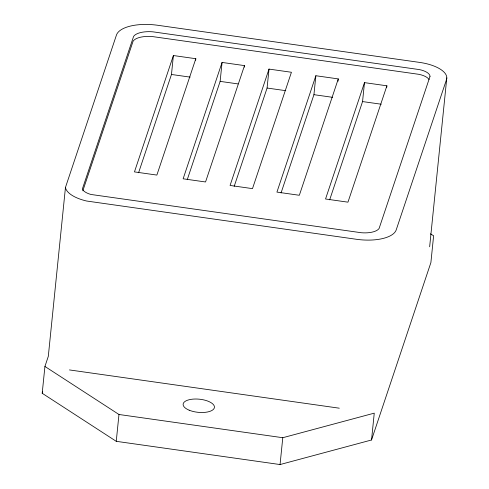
<?xml version="1.0" encoding="UTF-8"?>
<svg xmlns="http://www.w3.org/2000/svg" width="489" height="489" viewBox="0 0 489 489"><rect width="100%" height="100%" fill="white"/><g stroke="black" fill="none" stroke-linecap="round" stroke-linejoin="round"><path stroke-width="0.73" d="M430.326 233.84L433.621 235.735L430.895 262.569L371.53 439.984L280.056 464.55L116.248 441.322L42.201 393.284L44.927 366.45L48.301 356.359L65.459 187.452L116.437 35.092A36.871 15.465 5.8 0 1 157.819 25.287L419.8 62.433A31.4 13.172 5.8 0 1 446.512 79.573L396.224 229.854A35.434 14.866 5.8 0 1 356.457 239.286L86.608 201.022A32.097 13.466 5.8 0 1 65.459 187.452M116.248 441.322L118.974 414.489L44.927 366.45M138.576 172.77L171.468 74.475L173.393 55.532L195.808 58.711L195.655 60.226M187.256 179.671L220.142 81.376L222.067 62.433L244.482 65.612L244.329 67.127M234.2 186.327L267.086 88.032L269.011 69.09L291.426 72.268L252.489 188.632L230.074 185.453L269.011 69.09M281.047 192.972L313.938 94.677L315.863 75.734L338.278 78.912L338.046 81.186M280.056 464.55L282.783 437.716L374.256 413.15L371.53 439.984M329.665 199.867L362.557 101.571L364.482 82.629L386.897 85.807L386.744 87.323M429.648 246.78L446.799 77.873M82.837 190.771L133.112 41.155A20.006 8.392 5.8 0 1 152.446 36.571L418.884 74.328A14.542 6.1 5.8 0 1 429.061 79.536M42.201 393.284L42.684 391.836M173.393 55.532L134.457 171.896L156.871 175.074L195.808 58.711M222.067 62.433L183.131 178.797L205.545 181.975L244.482 65.612M315.863 75.734L276.927 192.098L299.341 195.276L338.278 78.912M364.482 82.629L325.546 198.992L347.96 202.171L386.897 85.807M171.468 74.475L190.148 77.121M220.142 81.376L238.076 83.919M267.086 88.032L285.765 90.679M313.938 94.677L332.618 97.323M362.557 101.571L381.237 104.218M69.45 369.928L339.299 408.193M118.974 414.489L282.783 437.716M430.008 76.425L379.103 228.461A18.57 7.793 5.8 0 1 361.157 232.715L90.887 194.457A15.251 6.4 5.8 0 1 82.366 188.992L133.595 36.418A20.006 8.392 5.8 0 1 152.929 31.834L419.36 69.597A14.542 6.1 5.8 0 1 430.008 76.425M189.176 410.192A15.734 6.595 5.8 0 0 214.304 407.96A15.734 6.595 5.8 0 0 192.88 399.134A15.734 6.595 5.8 0 0 189.176 410.192"/></g></svg>
